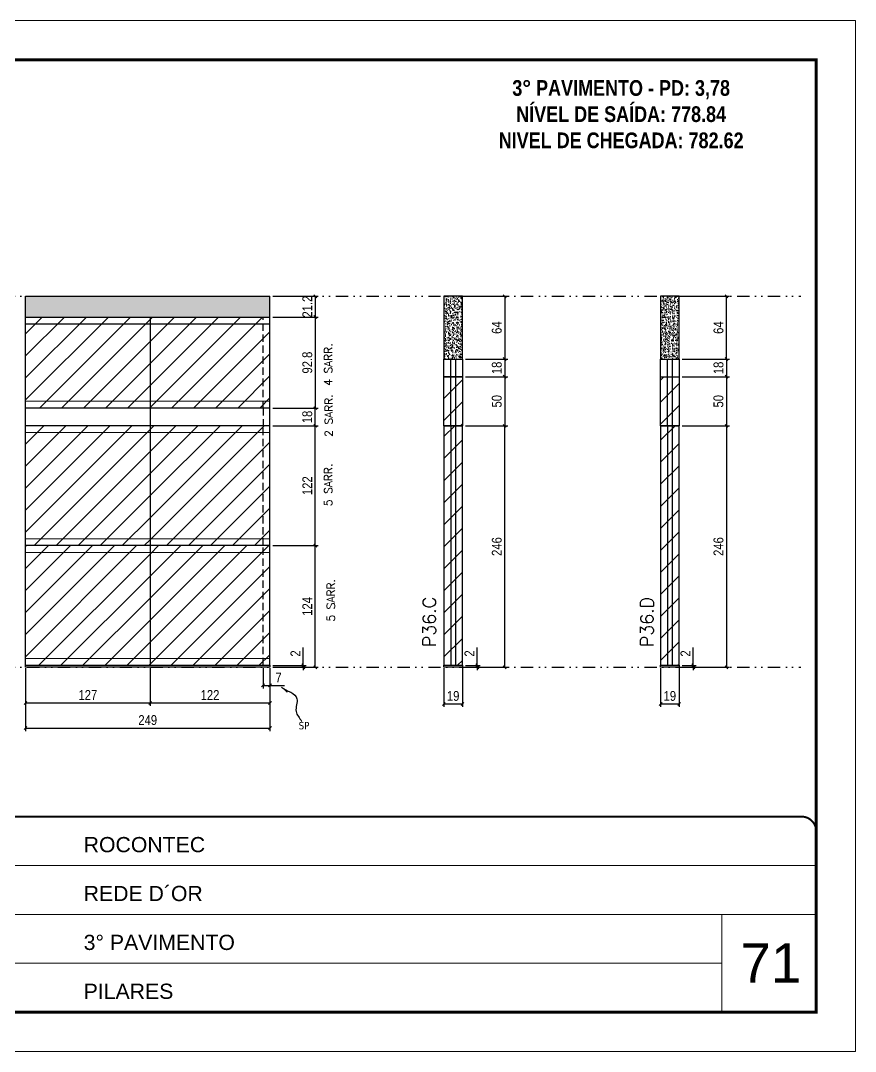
# Model space of a CAD drawing. Extents: x 2949 to 9203, y -16089 to 12527.
# Drawn here: x 6753 to 7604, y -8049 to -6999 of the extents above; entities that cross this region are included whole.
import ezdxf

# ---------------------------------------------------------------- set-up
doc = ezdxf.new("R2010")
doc.units = 0
for name, pattern in [('CONTINUO', [0]), ('DASHED', [0.75, 0.5, -0.25]), ('DIVIDE2', [0.625, 0.25, -0.125, 0, -0.125, 0, -0.125]), ('HIDDEN', [0.375, 0.25, -0.125])]:
    doc.linetypes.add(name, pattern=pattern)
for name, color, linetype, lineweight in [('CARIMBO', 255, 'Continuous', 9), ('Folhas', 255, 'Continuous', 9), ('Hachura', 251, 'Continuous', 9), ('Sarr 2.2x7', 40, 'Continuous', 9), ('SARRAFO DE PRESSAO', 251, 'DASHED', 9), ('Texto Seção', 7, 'Continuous', 15)]:
    doc.layers.add(name, color=color, linetype=linetype, lineweight=lineweight)
for name, color, linetype in [('COTA', 241, 'Continuous'), ('NOMENCLATURA', 7, 'Continuous'), ('Nível', 160, 'Continuous'), ('Painéis', 200, 'Continuous'), ('SARR_2.2x7', 40, 'Continuous'), ('Sarrafo de Pressão', 42, 'HIDDEN'), ('texto', 7, 'Continuous')]:
    doc.layers.add(name, color=color, linetype=linetype)
doc.styles.add('ARIAL', font='arial.ttf')
doc.styles.add('COTA TECNICA', font='techl___.ttf', dxfattribs={"height": 10})
doc.styles.add('COTA TECNICA-50', font='techl___.ttf', dxfattribs={"height": 10})
doc.styles.add('REGUA-120', font='ROMANS.shx', dxfattribs={"height": 15})
doc.styles.add('ROMANC', font='techb___.ttf', dxfattribs={"height": 2.5})
doc.styles.add('ROMANS', font='romans.shx')
doc.styles.get("Standard").update_dxf_attribs({"font": 'arial.ttf'})
doc.dimstyles.new('COTA PAINEL-50', dxfattribs={"dimtxt": 10, "dimasz": 3, "dimexe": 3, "dimexo": 3, "dimgap": 3, "dimtad": 1, "dimdec": 1, "dimzin": 12, "dimdsep": 46, "dimtxsty": 'COTA TECNICA-50', "dimblk1": 'OBLIQUE', "dimblk2": 'OBLIQUE', "dimsah": 1, "dimcen": 0.9, "dimclrd": 4, "dimclre": 4, "dimclrt": 240, "dimadec": 1, "dimazin": 3, "dimtfac": 1, "dimtdec": 1, "dimtmove": 0, "dimatfit": 3, "dimfxl": 1, "dimtolj": 1, "dimtzin": 12, "dimarcsym": 0})
doc.dimstyles.new('PAINEL', dxfattribs={"dimtxt": 10, "dimasz": 3, "dimexe": 3, "dimexo": 3, "dimgap": 3, "dimtad": 1, "dimdec": 1, "dimzin": 12, "dimdsep": 46, "dimtxsty": 'COTA TECNICA', "dimblk1": 'OBLIQUE', "dimblk2": 'OBLIQUE', "dimsah": 1, "dimcen": 0.9, "dimclrd": 4, "dimclre": 4, "dimclrt": 240, "dimadec": 1, "dimazin": 3, "dimtfac": 1, "dimtdec": 1, "dimtmove": 0, "dimatfit": 3, "dimfxl": 1, "dimtolj": 1, "dimtzin": 12, "dimarcsym": 0})
doc.dimstyles.get("Standard").update_dxf_attribs({"dimtxt": 0.18, "dimasz": 0.18, "dimexe": 0.18, "dimexo": 0.0625, "dimgap": 0.09, "dimtad": 0, "dimtih": 1, "dimtoh": 1, "dimdec": 4, "dimzin": 0, "dimdsep": 46, "dimtxsty": 'Standard', "dimcen": 0.09, "dimadec": 0, "dimazin": 0, "dimtfac": 1, "dimtdec": 4, "dimtofl": 0, "dimtmove": 0, "dimatfit": 3, "dimfxl": 1, "dimtolj": 1, "dimtzin": 0, "dimarcsym": 0})
pattern_1 = [(45, (-127672.678, -35347.797), (-11.2253202, 11.2253202), [])]
pattern_2 = [(45, (-13.5, 3445.725), (-11.22532, 11.22532), [])]

# ---------------------------------------------------------------- blocks, each defined once
blk = doc.blocks.new('9999999999')
at = {"color": 30, "linetype": 'CONTINUO'}
for p, q in [((98564.6, 34379.6), (99584, 34379.6)), ((98564.6, 34329.8), (99488, 34329.8)), ((99584, 34329.8), (99488, 34329.8)), ((99488, 34329.8), (99488, 34230.2)), ((98564.6, 34280), (99488, 34280))]:
    blk.add_line(p, q, dxfattribs=at)
at = {"color": 30, "linetype": 'CONTINUO', "const_width": 2}
blk.add_lwpolyline([(99584, 34230.2), (99584, 34414.4, 0.414214), (99569, 34429.4), (98229, 34429.4, 0.414214), (98214, 34414.4), (98214, 34245.2, 0.414214), (98229, 34230.2), (99584, 34230.2)], format="xyb", dxfattribs=at)
at = {"layer": 'Folhas'}
blk.add_lwpolyline([(98139, 34190.2), (99624, 34190.2), (99624, 35240.2), (98139, 35240.2)], close=True, dxfattribs=at)
at = {"layer": 'Folhas', "color": 30, "const_width": 3}
blk.add_lwpolyline([(98214, 34230.2), (99584, 34230.2), (99584, 35200.2), (98214, 35200.2)], close=True, dxfattribs=at)
at = {"color": 7, "linetype": 'Continuous', "ltscale": 5, "style": 'ARIAL'}
for s, height, p in [('ROCONTEC', 15.48, (98837.7, 34393.1)), ('REDE D´OR', 15.48, (98837.7, 34343.3)), ('3° PAVIMENTO', 15.483, (98837.7, 34293.5)), ('PILARES', 15.48, (98837.7, 34243.7))]:
    blk.add_text(s, height=height, dxfattribs=at).set_placement(p)
blk = doc.blocks.new('_Oblique')
at = {"color": 0, "linetype": 'ByBlock', "lineweight": -2}
blk.add_line((-0.5, -0.5), (0.5, 0.5), dxfattribs=at)
blk = doc.blocks.new('*D2127')
at = {"layer": 'COTA', "color": 4, "lineweight": -2, "transparency": 16777216}
for p, q in [((6758.5, -7658.8), (6758.5, -7722.7)), ((7007.5, -7658.8), (7007.5, -7722.7)), ((6758.5, -7719.7), (7007.5, -7719.7))]:
    blk.add_line(p, q, dxfattribs=at)
at = {"layer": 'Defpoints', "color": 0, "transparency": 16777216}
for p in [(6758.5, -7655.8), (7007.5, -7655.8), (7007.5, -7719.7)]:
    blk.add_point(p, dxfattribs=at)
at = {"layer": 'COTA', "color": 4, "lineweight": -2, "transparency": 16777216, "xscale": 3, "yscale": 3, "zscale": 3, "rotation": 180}
blk.add_blockref('_Oblique', (6758.5, -7719.7), dxfattribs=at)
at = {"layer": 'COTA', "color": 4, "lineweight": -2, "transparency": 16777216, "xscale": 3, "yscale": 3, "zscale": 3}
blk.add_blockref('_Oblique', (7007.5, -7719.7), dxfattribs=at)
at = {"layer": 'COTA', "color": 240, "transparency": 16777216, "insert": (6883, -7711.6), "char_height": 10, "attachment_point": 5, "style": 'COTA TECNICA'}
blk.add_mtext('\\A1;249', dxfattribs=at)
blk = doc.blocks.new('*D2128')
at = {"layer": 'COTA', "color": 4, "lineweight": -2, "transparency": 16777216}
for p, q in [((7000.5, -7658.8), (7000.5, -7679.3)), ((7007.5, -7660.8), (7007.5, -7679.3)), ((7000.5, -7676.3), (7007.5, -7676.3)), ((7007.5, -7676.3), (7022.2, -7676.3))]:
    blk.add_line(p, q, dxfattribs=at)
at = {"layer": 'Defpoints', "color": 0, "transparency": 16777216}
for p in [(7000.5, -7655.8), (7007.5, -7657.8), (7007.5, -7676.3)]:
    blk.add_point(p, dxfattribs=at)
at = {"layer": 'COTA', "color": 4, "lineweight": -2, "transparency": 16777216, "xscale": 3, "yscale": 3, "zscale": 3, "rotation": 180}
blk.add_blockref('_Oblique', (7000.5, -7676.3), dxfattribs=at)
at = {"layer": 'COTA', "color": 4, "lineweight": -2, "transparency": 16777216, "xscale": 3, "yscale": 3, "zscale": 3}
blk.add_blockref('_Oblique', (7007.5, -7676.3), dxfattribs=at)
at = {"layer": 'COTA', "color": 240, "transparency": 16777216, "insert": (7016.3, -7668.2), "char_height": 10, "attachment_point": 5, "style": 'COTA TECNICA-50'}
blk.add_mtext('\\A1;7', dxfattribs=at)
blk = doc.blocks.new('*D2129')
at = {"layer": 'COTA', "color": 4, "lineweight": -2, "transparency": 16777216}
for p, q in [((7010.5, -7533.8), (7056.7, -7533.8)), ((7053.7, -7657.8), (7053.7, -7533.8)), ((7010.5, -7657.8), (7056.7, -7657.8))]:
    blk.add_line(p, q, dxfattribs=at)
at = {"layer": 'Defpoints', "color": 0, "transparency": 16777216}
for p in [(7007.5, -7533.8), (7053.7, -7533.8), (7007.5, -7657.8)]:
    blk.add_point(p, dxfattribs=at)
at = {"layer": 'COTA', "color": 4, "lineweight": -2, "transparency": 16777216, "xscale": 3, "yscale": 3, "zscale": 3}
for p, rotation in [((7053.7, -7533.8), 90), ((7053.7, -7657.8), 270)]:
    blk.add_blockref('_Oblique', p, dxfattribs=dict(at, rotation=rotation))
at = {"layer": 'COTA', "color": 240, "transparency": 16777216, "insert": (7045.6, -7595.8), "char_height": 10, "attachment_point": 5, "rotation": 90, "style": 'COTA TECNICA-50'}
blk.add_mtext('\\A1;124', dxfattribs=at)
blk = doc.blocks.new('*D2130')
at = {"layer": 'COTA', "color": 4, "lineweight": -2, "transparency": 16777216}
for p, q in [((7041.5, -7655.8), (7041.5, -7637.6)), ((7010.5, -7655.8), (7044.5, -7655.8)), ((7010.5, -7657.8), (7044.5, -7657.8)), ((7041.5, -7657.8), (7041.5, -7655.8)), ((7041.5, -7657.8), (7041.5, -7660.8))]:
    blk.add_line(p, q, dxfattribs=at)
at = {"layer": 'Defpoints', "color": 0, "transparency": 16777216}
for p in [(7007.5, -7655.8), (7007.5, -7657.8), (7041.5, -7657.8)]:
    blk.add_point(p, dxfattribs=at)
at = {"layer": 'COTA', "color": 4, "lineweight": -2, "transparency": 16777216, "xscale": 3, "yscale": 3, "zscale": 3}
for p, rotation in [((7041.5, -7655.8), 270), ((7041.5, -7657.8), 90)]:
    blk.add_blockref('_Oblique', p, dxfattribs=dict(at, rotation=rotation))
at = {"layer": 'COTA', "color": 240, "transparency": 16777216, "insert": (7033.5, -7643.7), "char_height": 10, "attachment_point": 5, "rotation": 90, "style": 'COTA TECNICA-50'}
blk.add_mtext('\\A1;2', dxfattribs=at)
blk = doc.blocks.new('*D2131')
at = {"layer": 'COTA', "color": 4, "linetype": 'ByBlock', "lineweight": -2, "transparency": 16777216}
for p, q in [((7010.5, -7301), (7056.7, -7301)), ((7053.7, -7301), (7053.7, -7393.8)), ((7010.5, -7393.8), (7056.7, -7393.8))]:
    blk.add_line(p, q, dxfattribs=at)
at = {"layer": 'Defpoints', "color": 0, "linetype": 'ByBlock', "transparency": 16777216}
for p in [(7007.5, -7301), (7007.5, -7393.8), (7053.7, -7393.8)]:
    blk.add_point(p, dxfattribs=at)
at = {"layer": 'COTA', "color": 4, "linetype": 'ByBlock', "lineweight": -2, "transparency": 16777216, "xscale": 3, "yscale": 3, "zscale": 3}
for p, rotation in [((7053.7, -7301), 90), ((7053.7, -7393.8), 270)]:
    blk.add_blockref('_Oblique', p, dxfattribs=dict(at, rotation=rotation))
at = {"layer": 'COTA', "color": 240, "linetype": 'ByBlock', "transparency": 16777216, "insert": (7045.6, -7347.4), "char_height": 10, "attachment_point": 5, "rotation": 90, "style": 'COTA TECNICA'}
blk.add_mtext('\\A1;92.8', dxfattribs=at)
blk = doc.blocks.new('*D2132')
at = {"layer": 'COTA', "color": 4, "linetype": 'ByBlock', "lineweight": -2, "transparency": 16777216}
for p, q in [((7010.5, -7411.8), (7056.7, -7411.8)), ((7053.7, -7533.8), (7053.7, -7411.8)), ((7010.5, -7533.8), (7056.7, -7533.8))]:
    blk.add_line(p, q, dxfattribs=at)
at = {"layer": 'Defpoints', "color": 0, "linetype": 'ByBlock', "transparency": 16777216}
for p in [(7007.5, -7411.8), (7053.7, -7411.8), (7007.5, -7533.8)]:
    blk.add_point(p, dxfattribs=at)
at = {"layer": 'COTA', "color": 4, "linetype": 'ByBlock', "lineweight": -2, "transparency": 16777216, "xscale": 3, "yscale": 3, "zscale": 3}
for p, rotation in [((7053.7, -7411.8), 90), ((7053.7, -7533.8), 270)]:
    blk.add_blockref('_Oblique', p, dxfattribs=dict(at, rotation=rotation))
at = {"layer": 'COTA', "color": 240, "linetype": 'ByBlock', "transparency": 16777216, "insert": (7045.6, -7472.8), "char_height": 10, "attachment_point": 5, "rotation": 90, "style": 'COTA TECNICA'}
blk.add_mtext('\\A1;122', dxfattribs=at)
blk = doc.blocks.new('*D2181')
at = {"layer": 'COTA', "color": 4, "linetype": 'ByBlock', "lineweight": -2, "transparency": 16777216}
for p, q in [((6758.5, -7658.8), (6758.5, -7697.1)), ((6885.5, -7658.8), (6885.5, -7697.1)), ((6758.5, -7694.1), (6885.5, -7694.1))]:
    blk.add_line(p, q, dxfattribs=at)
at = {"layer": 'Defpoints', "color": 0, "linetype": 'ByBlock', "transparency": 16777216}
for p in [(6758.5, -7655.8), (6885.5, -7655.8), (6885.5, -7694.1)]:
    blk.add_point(p, dxfattribs=at)
at = {"layer": 'COTA', "color": 4, "linetype": 'ByBlock', "lineweight": -2, "transparency": 16777216, "xscale": 3, "yscale": 3, "zscale": 3, "rotation": 180}
blk.add_blockref('_Oblique', (6758.5, -7694.1), dxfattribs=at)
at = {"layer": 'COTA', "color": 4, "linetype": 'ByBlock', "lineweight": -2, "transparency": 16777216, "xscale": 3, "yscale": 3, "zscale": 3}
blk.add_blockref('_Oblique', (6885.5, -7694.1), dxfattribs=at)
at = {"layer": 'COTA', "color": 240, "linetype": 'ByBlock', "transparency": 16777216, "insert": (6822, -7686), "char_height": 10, "attachment_point": 5, "style": 'COTA TECNICA'}
blk.add_mtext('\\A1;127', dxfattribs=at)
blk = doc.blocks.new('*D2182')
at = {"layer": 'COTA', "color": 4, "linetype": 'ByBlock', "lineweight": -2, "transparency": 16777216}
for p, q in [((6885.5, -7658.8), (6885.5, -7697.1)), ((7007.5, -7660.8), (7007.5, -7697.1)), ((6885.5, -7694.1), (7007.5, -7694.1))]:
    blk.add_line(p, q, dxfattribs=at)
at = {"layer": 'Defpoints', "color": 0, "linetype": 'ByBlock', "transparency": 16777216}
for p in [(6885.5, -7655.8), (7007.5, -7657.8), (7007.5, -7694.1)]:
    blk.add_point(p, dxfattribs=at)
at = {"layer": 'COTA', "color": 4, "linetype": 'ByBlock', "lineweight": -2, "transparency": 16777216, "xscale": 3, "yscale": 3, "zscale": 3, "rotation": 180}
blk.add_blockref('_Oblique', (6885.5, -7694.1), dxfattribs=at)
at = {"layer": 'COTA', "color": 4, "linetype": 'ByBlock', "lineweight": -2, "transparency": 16777216, "xscale": 3, "yscale": 3, "zscale": 3}
blk.add_blockref('_Oblique', (7007.5, -7694.1), dxfattribs=at)
at = {"layer": 'COTA', "color": 240, "linetype": 'ByBlock', "transparency": 16777216, "insert": (6946.5, -7686), "char_height": 10, "attachment_point": 5, "style": 'COTA TECNICA'}
blk.add_mtext('\\A1;122', dxfattribs=at)
blk = doc.blocks.new('*D2133')
at = {"layer": 'COTA', "color": 4, "lineweight": -2, "transparency": 16777216}
for p, q in [((7184.7, -7658.8), (7184.7, -7698.1)), ((7203.7, -7658.8), (7203.7, -7698.1)), ((7184.7, -7695.1), (7203.7, -7695.1))]:
    blk.add_line(p, q, dxfattribs=at)
at = {"layer": 'Defpoints', "color": 0, "transparency": 16777216}
for p in [(7184.7, -7655.8), (7203.7, -7655.8), (7203.7, -7695.1)]:
    blk.add_point(p, dxfattribs=at)
at = {"layer": 'COTA', "color": 4, "lineweight": -2, "transparency": 16777216, "xscale": 3, "yscale": 3, "zscale": 3, "rotation": 180}
blk.add_blockref('_Oblique', (7184.7, -7695.1), dxfattribs=at)
at = {"layer": 'COTA', "color": 4, "lineweight": -2, "transparency": 16777216, "xscale": 3, "yscale": 3, "zscale": 3}
blk.add_blockref('_Oblique', (7203.7, -7695.1), dxfattribs=at)
at = {"layer": 'COTA', "color": 240, "transparency": 16777216, "insert": (7194.2, -7687), "char_height": 10, "attachment_point": 5, "style": 'COTA TECNICA'}
blk.add_mtext('\\A1;19', dxfattribs=at)
blk = doc.blocks.new('*D2134')
at = {"layer": 'COTA', "color": 4, "lineweight": -2, "transparency": 16777216}
for p, q in [((7405.5, -7658.8), (7405.5, -7698.1)), ((7424.5, -7658.8), (7424.5, -7698.1)), ((7405.5, -7695.1), (7424.5, -7695.1))]:
    blk.add_line(p, q, dxfattribs=at)
at = {"layer": 'Defpoints', "color": 0, "transparency": 16777216}
for p in [(7405.5, -7655.8), (7424.5, -7655.8), (7424.5, -7695.1)]:
    blk.add_point(p, dxfattribs=at)
at = {"layer": 'COTA', "color": 4, "lineweight": -2, "transparency": 16777216, "xscale": 3, "yscale": 3, "zscale": 3, "rotation": 180}
blk.add_blockref('_Oblique', (7405.5, -7695.1), dxfattribs=at)
at = {"layer": 'COTA', "color": 4, "lineweight": -2, "transparency": 16777216, "xscale": 3, "yscale": 3, "zscale": 3}
blk.add_blockref('_Oblique', (7424.5, -7695.1), dxfattribs=at)
at = {"layer": 'COTA', "color": 240, "transparency": 16777216, "insert": (7415, -7687), "char_height": 10, "attachment_point": 5, "style": 'COTA TECNICA'}
blk.add_mtext('\\A1;19', dxfattribs=at)
blk = doc.blocks.new('*D2135')
at = {"layer": 'COTA', "color": 4, "lineweight": -2, "transparency": 16777216}
for p, q in [((7427.5, -7411.8), (7475.7, -7411.8)), ((7472.7, -7411.8), (7472.7, -7657.8)), ((7427.5, -7657.8), (7475.7, -7657.8))]:
    blk.add_line(p, q, dxfattribs=at)
at = {"layer": 'Defpoints', "color": 0, "transparency": 16777216}
for p in [(7424.5, -7411.8), (7424.5, -7657.8), (7472.7, -7657.8)]:
    blk.add_point(p, dxfattribs=at)
at = {"layer": 'COTA', "color": 4, "lineweight": -2, "transparency": 16777216, "xscale": 3, "yscale": 3, "zscale": 3}
for p, rotation in [((7472.7, -7411.8), 90), ((7472.7, -7657.8), 270)]:
    blk.add_blockref('_Oblique', p, dxfattribs=dict(at, rotation=rotation))
at = {"layer": 'COTA', "color": 240, "transparency": 16777216, "insert": (7464.6, -7534.8), "char_height": 10, "attachment_point": 5, "rotation": 90, "style": 'COTA TECNICA'}
blk.add_mtext('\\A1;246', dxfattribs=at)
blk = doc.blocks.new('*D2136')
at = {"layer": 'COTA', "color": 4, "lineweight": -2, "transparency": 16777216}
for p, q in [((7427.5, -7279.8), (7475.7, -7279.8)), ((7472.7, -7343.8), (7472.7, -7279.8)), ((7427.5, -7343.8), (7475.7, -7343.8))]:
    blk.add_line(p, q, dxfattribs=at)
at = {"layer": 'Defpoints', "color": 0, "transparency": 16777216}
for p in [(7424.5, -7279.8), (7472.7, -7279.8), (7424.5, -7343.8)]:
    blk.add_point(p, dxfattribs=at)
at = {"layer": 'COTA', "color": 4, "lineweight": -2, "transparency": 16777216, "xscale": 3, "yscale": 3, "zscale": 3}
for p, rotation in [((7472.7, -7279.8), 90), ((7472.7, -7343.8), 270)]:
    blk.add_blockref('_Oblique', p, dxfattribs=dict(at, rotation=rotation))
at = {"layer": 'COTA', "color": 240, "transparency": 16777216, "insert": (7464.6, -7311.8), "char_height": 10, "attachment_point": 5, "rotation": 90, "style": 'COTA TECNICA'}
blk.add_mtext('\\A1;64', dxfattribs=at)
blk = doc.blocks.new('*D2137')
at = {"layer": 'COTA', "color": 4, "lineweight": -2, "transparency": 16777216}
for p, q in [((7206.7, -7411.8), (7249.8, -7411.8)), ((7246.8, -7657.8), (7246.8, -7411.8)), ((7206.7, -7657.8), (7249.8, -7657.8))]:
    blk.add_line(p, q, dxfattribs=at)
at = {"layer": 'Defpoints', "color": 0, "transparency": 16777216}
for p in [(7203.7, -7411.8), (7246.8, -7411.8), (7203.7, -7657.8)]:
    blk.add_point(p, dxfattribs=at)
at = {"layer": 'COTA', "color": 4, "lineweight": -2, "transparency": 16777216, "xscale": 3, "yscale": 3, "zscale": 3}
for p, rotation in [((7246.8, -7411.8), 90), ((7246.8, -7657.8), 270)]:
    blk.add_blockref('_Oblique', p, dxfattribs=dict(at, rotation=rotation))
at = {"layer": 'COTA', "color": 240, "transparency": 16777216, "insert": (7238.7, -7534.8), "char_height": 10, "attachment_point": 5, "rotation": 90, "style": 'COTA TECNICA'}
blk.add_mtext('\\A1;246', dxfattribs=at)
blk = doc.blocks.new('*D2138')
at = {"layer": 'COTA', "color": 4, "lineweight": -2, "transparency": 16777216}
for p, q in [((7218.8, -7655.8), (7218.8, -7637.6)), ((7206.7, -7655.8), (7221.8, -7655.8)), ((7206.7, -7657.8), (7221.8, -7657.8)), ((7218.8, -7657.8), (7218.8, -7655.8)), ((7218.8, -7657.8), (7218.8, -7660.8))]:
    blk.add_line(p, q, dxfattribs=at)
at = {"layer": 'Defpoints', "color": 0, "transparency": 16777216}
for p in [(7203.7, -7655.8), (7203.7, -7657.8), (7218.8, -7655.8)]:
    blk.add_point(p, dxfattribs=at)
at = {"layer": 'COTA', "color": 4, "lineweight": -2, "transparency": 16777216, "xscale": 3, "yscale": 3, "zscale": 3}
for p, rotation in [((7218.8, -7655.8), 270), ((7218.8, -7657.8), 90)]:
    blk.add_blockref('_Oblique', p, dxfattribs=dict(at, rotation=rotation))
at = {"layer": 'COTA', "color": 240, "transparency": 16777216, "insert": (7210.8, -7643.7), "char_height": 10, "attachment_point": 5, "rotation": 90, "style": 'COTA TECNICA-50'}
blk.add_mtext('\\A1;2', dxfattribs=at)
blk = doc.blocks.new('*D2183')
at = {"layer": 'COTA', "color": 4, "linetype": 'ByBlock', "lineweight": -2, "transparency": 16777216}
for p, q in [((7206.7, -7279.8), (7249.8, -7279.8)), ((7246.8, -7279.8), (7246.8, -7343.8)), ((7206.7, -7343.8), (7249.8, -7343.8))]:
    blk.add_line(p, q, dxfattribs=at)
at = {"layer": 'Defpoints', "color": 0, "linetype": 'ByBlock', "transparency": 16777216}
for p in [(7203.7, -7279.8), (7203.7, -7343.8), (7246.8, -7343.8)]:
    blk.add_point(p, dxfattribs=at)
at = {"layer": 'COTA', "color": 4, "linetype": 'ByBlock', "lineweight": -2, "transparency": 16777216, "xscale": 3, "yscale": 3, "zscale": 3}
for p, rotation in [((7246.8, -7279.8), 90), ((7246.8, -7343.8), 270)]:
    blk.add_blockref('_Oblique', p, dxfattribs=dict(at, rotation=rotation))
at = {"layer": 'COTA', "color": 240, "linetype": 'ByBlock', "transparency": 16777216, "insert": (7238.7, -7311.8), "char_height": 10, "attachment_point": 5, "rotation": 90, "style": 'COTA TECNICA'}
blk.add_mtext('\\A1;64', dxfattribs=at)
blk = doc.blocks.new('*D2184')
at = {"layer": 'COTA', "color": 4, "linetype": 'ByBlock', "lineweight": -2, "transparency": 16777216}
for p, q in [((7438.9, -7655.8), (7438.9, -7637.6)), ((7427.5, -7655.8), (7441.9, -7655.8)), ((7427.5, -7657.8), (7441.9, -7657.8)), ((7438.9, -7657.8), (7438.9, -7655.8)), ((7438.9, -7657.8), (7438.9, -7660.8))]:
    blk.add_line(p, q, dxfattribs=at)
at = {"layer": 'Defpoints', "color": 0, "linetype": 'ByBlock', "transparency": 16777216}
for p in [(7424.5, -7655.8), (7424.5, -7657.8), (7438.9, -7655.8)]:
    blk.add_point(p, dxfattribs=at)
at = {"layer": 'COTA', "color": 4, "linetype": 'ByBlock', "lineweight": -2, "transparency": 16777216, "xscale": 3, "yscale": 3, "zscale": 3}
for p, rotation in [((7438.9, -7655.8), 270), ((7438.9, -7657.8), 90)]:
    blk.add_blockref('_Oblique', p, dxfattribs=dict(at, rotation=rotation))
at = {"layer": 'COTA', "color": 240, "linetype": 'ByBlock', "transparency": 16777216, "insert": (7430.9, -7643.7), "char_height": 10, "attachment_point": 5, "rotation": 90, "style": 'COTA TECNICA'}
blk.add_mtext('\\A1;2', dxfattribs=at)
blk = doc.blocks.new('*D2224')
at = {"layer": 'COTA', "color": 4, "linetype": 'ByBlock', "lineweight": -2, "transparency": 16777216}
for p, q in [((7010.5, -7279.8), (7056.7, -7279.8)), ((7053.7, -7279.8), (7053.7, -7301)), ((7010.5, -7301), (7056.7, -7301))]:
    blk.add_line(p, q, dxfattribs=at)
at = {"layer": 'Defpoints', "color": 0, "linetype": 'ByBlock', "transparency": 16777216}
for p in [(7007.5, -7279.8), (7007.5, -7301), (7053.7, -7301)]:
    blk.add_point(p, dxfattribs=at)
at = {"layer": 'COTA', "color": 4, "linetype": 'ByBlock', "lineweight": -2, "transparency": 16777216, "xscale": 3, "yscale": 3, "zscale": 3}
for p, rotation in [((7053.7, -7279.8), 90), ((7053.7, -7301), 270)]:
    blk.add_blockref('_Oblique', p, dxfattribs=dict(at, rotation=rotation))
at = {"layer": 'COTA', "color": 240, "linetype": 'ByBlock', "transparency": 16777216, "insert": (7045.6, -7290.4), "char_height": 10, "attachment_point": 5, "rotation": 90, "style": 'COTA TECNICA'}
blk.add_mtext('\\A1;21.2', dxfattribs=at)
blk = doc.blocks.new('*D2179')
at = {"layer": 'COTA', "color": 4, "lineweight": -2, "transparency": 16777216}
for p, q in [((7206.7, -7361.8), (7249.8, -7361.8)), ((7246.8, -7361.8), (7246.8, -7411.8)), ((7206.7, -7411.8), (7249.8, -7411.8))]:
    blk.add_line(p, q, dxfattribs=at)
at = {"layer": 'Defpoints', "color": 0, "transparency": 16777216}
for p in [(7203.7, -7361.8), (7203.7, -7411.8), (7246.8, -7411.8)]:
    blk.add_point(p, dxfattribs=at)
at = {"layer": 'COTA', "color": 4, "lineweight": -2, "transparency": 16777216, "xscale": 3, "yscale": 3, "zscale": 3}
for p, rotation in [((7246.8, -7361.8), 90), ((7246.8, -7411.8), 270)]:
    blk.add_blockref('_Oblique', p, dxfattribs=dict(at, rotation=rotation))
at = {"layer": 'COTA', "color": 240, "transparency": 16777216, "insert": (7238.7, -7386.8), "char_height": 10, "attachment_point": 5, "rotation": 90, "style": 'COTA TECNICA'}
blk.add_mtext('\\A1;50', dxfattribs=at)
blk = doc.blocks.new('*D2229')
at = {"layer": 'COTA', "color": 4, "lineweight": -2, "transparency": 16777216}
for p, q in [((7427.5, -7361.8), (7475.7, -7361.8)), ((7472.7, -7361.8), (7472.7, -7411.8)), ((7427.5, -7411.8), (7475.7, -7411.8))]:
    blk.add_line(p, q, dxfattribs=at)
at = {"layer": 'Defpoints', "color": 0, "transparency": 16777216}
for p in [(7424.5, -7361.8), (7424.5, -7411.8), (7472.7, -7411.8)]:
    blk.add_point(p, dxfattribs=at)
at = {"layer": 'COTA', "color": 4, "lineweight": -2, "transparency": 16777216, "xscale": 3, "yscale": 3, "zscale": 3}
for p, rotation in [((7472.7, -7361.8), 90), ((7472.7, -7411.8), 270)]:
    blk.add_blockref('_Oblique', p, dxfattribs=dict(at, rotation=rotation))
at = {"layer": 'COTA', "color": 240, "transparency": 16777216, "insert": (7464.5, -7386.8), "char_height": 10, "attachment_point": 5, "rotation": 90, "style": 'COTA TECNICA'}
blk.add_mtext('\\A1;50', dxfattribs=at)
blk = doc.blocks.new('*D2873')
at = {"layer": 'COTA', "color": 4, "lineweight": -2, "transparency": 16777216}
for p, q in [((7010.5, -7393.8), (7056.7, -7393.8)), ((7053.7, -7411.8), (7053.7, -7393.8)), ((7010.5, -7411.8), (7056.7, -7411.8))]:
    blk.add_line(p, q, dxfattribs=at)
at = {"layer": 'Defpoints', "color": 0, "transparency": 16777216}
for p in [(7007.5, -7393.8), (7053.7, -7393.8), (7007.5, -7411.8)]:
    blk.add_point(p, dxfattribs=at)
at = {"layer": 'COTA', "color": 4, "lineweight": -2, "transparency": 16777216, "xscale": 3, "yscale": 3, "zscale": 3}
for p, rotation in [((7053.7, -7393.8), 90), ((7053.7, -7411.8), 270)]:
    blk.add_blockref('_Oblique', p, dxfattribs=dict(at, rotation=rotation))
at = {"layer": 'COTA', "color": 240, "transparency": 16777216, "insert": (7045.6, -7402.8), "char_height": 10, "attachment_point": 5, "rotation": 90, "style": 'COTA TECNICA-50'}
blk.add_mtext('\\A1;18', dxfattribs=at)
blk = doc.blocks.new('*D2874')
at = {"layer": 'COTA', "color": 4, "lineweight": -2, "transparency": 16777216}
for p, q in [((7206.7, -7343.8), (7249.8, -7343.8)), ((7246.8, -7343.8), (7246.8, -7361.8)), ((7206.7, -7361.8), (7249.8, -7361.8))]:
    blk.add_line(p, q, dxfattribs=at)
at = {"layer": 'Defpoints', "color": 0, "transparency": 16777216}
for p in [(7203.7, -7343.8), (7203.7, -7361.8), (7246.8, -7361.8)]:
    blk.add_point(p, dxfattribs=at)
at = {"layer": 'COTA', "color": 4, "lineweight": -2, "transparency": 16777216, "xscale": 3, "yscale": 3, "zscale": 3}
for p, rotation in [((7246.8, -7343.8), 90), ((7246.8, -7361.8), 270)]:
    blk.add_blockref('_Oblique', p, dxfattribs=dict(at, rotation=rotation))
at = {"layer": 'COTA', "color": 240, "transparency": 16777216, "insert": (7238.7, -7352.8), "char_height": 10, "attachment_point": 5, "rotation": 90, "style": 'COTA TECNICA-50'}
blk.add_mtext('\\A1;18', dxfattribs=at)
blk = doc.blocks.new('*D2875')
at = {"layer": 'COTA', "color": 4, "lineweight": -2, "transparency": 16777216}
for p, q in [((7427.5, -7343.8), (7475.7, -7343.8)), ((7472.7, -7343.8), (7472.7, -7361.8)), ((7427.5, -7361.8), (7475.7, -7361.8))]:
    blk.add_line(p, q, dxfattribs=at)
at = {"layer": 'Defpoints', "color": 0, "transparency": 16777216}
for p in [(7424.5, -7343.8), (7424.5, -7361.8), (7472.7, -7361.8)]:
    blk.add_point(p, dxfattribs=at)
at = {"layer": 'COTA', "color": 4, "lineweight": -2, "transparency": 16777216, "xscale": 3, "yscale": 3, "zscale": 3}
for p, rotation in [((7472.7, -7343.8), 90), ((7472.7, -7361.8), 270)]:
    blk.add_blockref('_Oblique', p, dxfattribs=dict(at, rotation=rotation))
at = {"layer": 'COTA', "color": 240, "transparency": 16777216, "insert": (7464.6, -7352.8), "char_height": 10, "attachment_point": 5, "rotation": 90, "style": 'COTA TECNICA-50'}
blk.add_mtext('\\A1;18', dxfattribs=at)

msp = doc.modelspace()

# ---------------------------------------------------------------- hatches: boundary and pattern name
at = {"layer": 'COTA', "linetype": 'ByBlock'}
h = msp.add_hatch(dxfattribs=at)
h.set_pattern_fill('AR-CONC', color=256, scale=0.03)
h.set_pattern_definition([(50, (-13.5, 3463.7253), (5.46554, -0.4781726), [0.5715, -6.2865]), (355, (-13.5, 3463.7253), (-1.0573026, 5.7317054), [0.4572, -5.0292175]), (100.451445, (-13.0445, 3463.6855), (4.4082374, 5.2535326), [0.4857003, -5.3427073]), (46.1842, (-13.5, 3465.249), (8.1323712, -1.26127), [0.85725, -9.42975]), (96.63556, (-12.822, 3465.144), (7.122124, 7.4227837), [0.7285507, -8.014068]), (351.18415, (-13.5, 3465.249), (7.122124, 7.422784), [0.685799, -7.543792]), (21, (-12.738, 3464.8683), (4.5484317, -3.067956), [0.5715, -6.2865]), (326, (-12.738, 3464.8683), (1.8540609, 5.525639), [0.4572, -5.0292]), (71.451445, (-12.359, 3464.6127), (6.4024926, 2.457683), [0.4857003, -5.3426981]), (37.5, (-13.5, 3463.7253), (0.0926581, 2.53665117), [0, -4.96824, 0, -5.1054, 0, -5.04825]), (7.5, (-13.5, 3463.7253), (2.0045899, 3.00541724), [0, -2.91084, 0, -4.85394, 0, -1.92405]), (327.5, (-15.1993, 3463.7253), (4.06771786, -0.17186232), [0, -1.905, 0, -5.9436, 0, -7.8867]), (317.5, (-15.9613, 3463.7253), (4.4438754, 0.7627947), [0, -2.4765, 0, -3.94716, 0, -5.6007])])
h.paths.add_polyline_path([(6758.47, -7279.76), (6758.47, -7300.96), (7007.47, -7300.96), (7007.47, -7279.76)])
h = msp.add_hatch(dxfattribs=at)
h.set_pattern_fill('AR-CONC', color=256, scale=0.03)
h.set_pattern_definition([(50, (-124546.3665, -35345.7967), (5.46554007, -0.47817257), [0.5715, -6.2865]), (355, (-124546.3665, -35345.7967), (-1.05730264, 5.73170536), [0.4572, -5.02921753]), (100.4514447, (-124545.911, -35345.8366), (4.40823741, 5.25353256), [0.48570026, -5.34270734]), (46.1842, (-124546.3665, -35344.273), (8.13237123, -1.26126984), [0.85725, -9.42975]), (96.6355576, (-124545.689, -35344.378), (7.122124, 7.42278374), [0.7285507, -8.01406824]), (351.184151, (-124546.3665, -35344.273), (7.122124, 7.42278374), [0.685799, -7.54379196]), (21, (-124545.6045, -35344.6537), (4.54843174, -3.06795595), [0.5715, -6.2865]), (326, (-124545.6045, -35344.6537), (1.85406085, 5.52563898), [0.4572, -5.0292]), (71.451445, (-124545.2255, -35344.9094), (6.40249258, 2.45768307), [0.48570026, -5.34269813]), (37.5, (-124546.3665, -35345.7967), (0.092658098, 2.536651166), [0, -4.96824, 0, -5.1054, 0, -5.04825]), (7.5, (-124546.3665, -35345.7967), (2.004589875, 3.005417245), [0, -2.91084, 0, -4.85394, 0, -1.92405]), (327.5, (-124548.0658, -35345.7967), (4.067717855, -0.17186232), [0, -1.905, 0, -5.9436, 0, -7.8867]), (317.5, (-124548.8278, -35345.7967), (4.44387544, 0.76279473), [0, -2.4765, 0, -3.94716, 0, -5.6007])])
h.paths.add_polyline_path([(7184.74, -7343.76), (7203.74, -7343.76), (7203.74, -7279.76), (7184.74, -7279.76)])
h = msp.add_hatch(dxfattribs=at)
h.set_pattern_fill('AR-CONC', color=256, scale=0.03)
h.set_pattern_definition([(50, (-124508.7517, -35346.7967), (5.46554007, -0.47817257), [0.5715, -6.2865]), (355, (-124508.7517, -35346.7967), (-1.05730264, 5.73170536), [0.4572, -5.02921753]), (100.4514447, (-124508.296, -35346.8366), (4.40823741, 5.25353256), [0.48570026, -5.34270734]), (46.1842, (-124508.752, -35345.273), (8.13237123, -1.26126984), [0.85725, -9.42975]), (96.6355576, (-124508.074, -35345.378), (7.122124, 7.42278374), [0.7285507, -8.01406824]), (351.184151, (-124508.752, -35345.273), (7.122124, 7.42278374), [0.685799, -7.54379196]), (21, (-124507.9897, -35345.6537), (4.54843174, -3.06795595), [0.5715, -6.2865]), (326, (-124507.9897, -35345.6537), (1.85406085, 5.52563898), [0.4572, -5.0292]), (71.451445, (-124507.6107, -35345.9094), (6.40249258, 2.45768307), [0.48570026, -5.34269813]), (37.5, (-124508.7517, -35346.7967), (0.092658098, 2.536651166), [0, -4.96824, 0, -5.1054, 0, -5.04825]), (7.5, (-124508.7517, -35346.7967), (2.004589875, 3.005417245), [0, -2.91084, 0, -4.85394, 0, -1.92405]), (327.5, (-124510.451, -35346.7967), (4.067717855, -0.17186232), [0, -1.905, 0, -5.9436, 0, -7.8867]), (317.5, (-124511.213, -35346.7967), (4.44387544, 0.76279473), [0, -2.4765, 0, -3.94716, 0, -5.6007])])
h.paths.add_polyline_path([(7405.52, -7343.76), (7424.52, -7343.76), (7424.52, -7279.76), (7405.52, -7279.76)])
at = {"layer": 'Hachura', "linetype": 'ByBlock'}
h = msp.add_hatch(dxfattribs=at)
h.set_pattern_fill('ANSI31', color=256, scale=5)
h.paths.add_polyline_path([(6885.47, -7300.96), (6758.47, -7300.96), (6758.47, -7393.76), (6885.47, -7393.76)])
h = msp.add_hatch(dxfattribs=at)
h.set_pattern_fill('ANSI31', color=256, scale=5)
h.paths.add_polyline_path([(7007.47, -7300.96), (6885.47, -7300.96), (6885.47, -7393.76), (7007.47, -7393.76)])
h = msp.add_hatch(dxfattribs=at)
h.set_pattern_fill('ANSI31', color=256, scale=5)
h.set_pattern_definition(pattern_2)
h.paths.add_polyline_path([(7184.74, -7411.76), (7203.74, -7411.76), (7203.74, -7361.76), (7184.74, -7361.76)])
h = msp.add_hatch(dxfattribs=at)
h.set_pattern_fill('ANSI31', color=256, scale=5)
h.set_pattern_definition(pattern_2)
h.paths.add_polyline_path([(7405.52, -7411.76), (7424.52, -7411.76), (7424.52, -7361.76), (7405.52, -7361.76)])
h = msp.add_hatch(dxfattribs=at)
h.set_pattern_fill('ANSI31', color=256, scale=5)
h.paths.add_polyline_path([(6885.47, -7411.76), (6758.47, -7411.76), (6758.47, -7533.76), (6885.47, -7533.76)])
h = msp.add_hatch(dxfattribs=at)
h.set_pattern_fill('ANSI31', color=256, scale=5)
h.paths.add_polyline_path([(7007.47, -7411.76), (6885.47, -7411.76), (6885.47, -7533.76), (7007.47, -7533.76)])
h = msp.add_hatch(dxfattribs=at)
h.set_pattern_fill('ANSI31', color=256, scale=5)
h.set_pattern_definition(pattern_1)
h.paths.add_polyline_path([(7203.74, -7411.76), (7184.74, -7411.76), (7184.74, -7655.76), (7203.74, -7655.76)])
h = msp.add_hatch(dxfattribs=at)
h.set_pattern_fill('ANSI31', color=256, scale=5)
h.set_pattern_definition(pattern_1)
h.paths.add_polyline_path([(7424.52, -7411.76), (7405.52, -7411.76), (7405.52, -7655.76), (7424.52, -7655.76)])
h = msp.add_hatch(dxfattribs=at)
h.set_pattern_fill('ANSI31', color=256, scale=5)
h.set_pattern_definition(pattern_1)
h.paths.add_polyline_path([(6885.47, -7533.76), (6758.47, -7533.76), (6758.47, -7655.76), (6885.47, -7655.76)])
h = msp.add_hatch(dxfattribs=at)
h.set_pattern_fill('ANSI31', color=256, scale=5)
h.set_pattern_definition(pattern_1)
h.paths.add_polyline_path([(6885.47, -7533.76), (6885.47, -7655.76), (7007.47, -7655.76), (7007.47, -7533.76)])

# ---------------------------------------------------------------- linework, layer by layer
at = {"layer": 'COTA', "linetype": 'ByBlock'}
for p, q in [((6758.47, -7279.76), (7007.47, -7279.76)), ((6758.47, -7300.96), (6758.47, -7279.76)), ((7007.47, -7300.96), (7007.47, -7279.76))]:
    msp.add_line(p, q, dxfattribs=at)
for points in [[(7184.74, -7343.76), (7203.74, -7343.76), (7203.74, -7279.76), (7184.74, -7279.76)], [(7405.52, -7343.76), (7424.52, -7343.76), (7424.52, -7279.76), (7405.52, -7279.76)]]:
    msp.add_lwpolyline(points, close=True, dxfattribs=at)
at = {"layer": 'Nível', "color": 4, "linetype": 'DIVIDE2', "ltscale": 50}
for p, q in [((6194.03, -7279.76), (7548.32, -7279.76)), ((6194.03, -7657.76), (7548.32, -7657.76))]:
    msp.add_line(p, q, dxfattribs=at)
at = {"layer": 'Painéis'}
for p, q in [((6758.47, -7300.96), (7007.47, -7300.96)), ((6758.47, -7655.76), (6758.47, -7300.96)), ((6885.47, -7300.96), (6885.47, -7655.76)), ((7007.47, -7655.76), (7007.47, -7300.96)), ((7184.74, -7343.76), (7203.74, -7343.76)), ((7184.74, -7361.76), (7184.74, -7343.76)), ((7203.74, -7343.76), (7203.74, -7361.76)), ((7405.52, -7343.76), (7424.52, -7343.76)), ((7405.52, -7361.76), (7405.52, -7343.76)), ((7424.52, -7343.76), (7424.52, -7361.76)), ((7007.47, -7357.76), (7007.47, -7357.76)), ((6758.47, -7363.76), (6758.47, -7363.76)), ((7184.74, -7361.76), (7203.74, -7361.76)), ((7184.74, -7411.76), (7184.74, -7361.76)), ((7203.74, -7361.76), (7184.74, -7361.76)), ((7203.74, -7361.76), (7203.74, -7411.76)), ((7405.52, -7361.76), (7424.52, -7361.76)), ((7405.52, -7411.76), (7405.52, -7361.76)), ((7424.52, -7361.76), (7424.52, -7411.76)), ((7007.47, -7393.76), (6758.47, -7393.76)), ((7007.47, -7411.76), (6758.47, -7411.76)), ((7203.74, -7411.76), (7184.74, -7411.76)), ((7424.52, -7411.76), (7405.52, -7411.76)), ((7405.52, -7411.76), (7405.52, -7655.76)), ((7405.52, -7411.76), (7424.52, -7411.76)), ((7424.52, -7411.76), (7405.52, -7411.76)), ((7424.52, -7655.76), (7424.52, -7411.76)), ((7007.47, -7533.76), (6758.47, -7533.76)), ((6758.47, -7655.76), (7007.47, -7655.76)), ((7405.52, -7655.76), (7424.52, -7655.76)), ((7405.52, -7655.76), (7424.52, -7655.76)), ((7405.52, -7657.76), (7405.52, -7655.76)), ((7424.52, -7657.76), (7405.52, -7657.76)), ((7424.52, -7655.76), (7424.52, -7657.76))]:
    msp.add_line(p, q, dxfattribs=at)
for points in [[(7184.74, -7655.76), (7203.74, -7655.76), (7203.74, -7411.76), (7184.74, -7411.76)], [(7184.74, -7411.76), (7203.74, -7411.76), (7203.74, -7411.76), (7184.74, -7411.76)], [(6758.47, -7655.76), (7007.47, -7655.76), (7007.47, -7657.76), (6758.47, -7657.76)], [(7184.74, -7655.76), (7203.74, -7655.76), (7203.74, -7657.76), (7184.74, -7657.76)]]:
    msp.add_lwpolyline(points, close=True, dxfattribs=at)
at = {"layer": 'Sarr 2.2x7'}
for p, q in [((7007.47, -7386.76), (6758.47, -7386.76)), ((7007.47, -7418.76), (6758.47, -7418.76)), ((7007.47, -7526.76), (6758.47, -7526.76)), ((7007.47, -7540.76), (6758.47, -7540.76)), ((7007.47, -7648.76), (6758.47, -7648.76)), ((7007.47, -7655.76), (6758.47, -7655.76))]:
    msp.add_line(p, q, dxfattribs=at)
at = {"layer": 'Sarr 2.2x7', "linetype": 'Continuous'}
for p, q in [((6758.47, -7533.76), (6758.47, -7526.76)), ((6758.47, -7655.76), (6758.47, -7648.76)), ((7007.47, -7655.76), (7007.47, -7648.76))]:
    msp.add_line(p, q, dxfattribs=at)
at = {"layer": 'SARR_2.2x7'}
for p, q in [((6758.47, -7307.96), (7007.47, -7307.96)), ((7191.74, -7361.76), (7191.74, -7343.76)), ((7196.74, -7343.76), (7196.74, -7361.76)), ((7412.52, -7361.76), (7412.52, -7343.76)), ((7417.52, -7343.76), (7417.52, -7361.76)), ((7191.74, -7411.76), (7191.74, -7361.76)), ((7196.74, -7361.76), (7196.74, -7411.76)), ((7412.52, -7411.76), (7412.52, -7361.76)), ((7417.52, -7361.76), (7417.52, -7411.76)), ((7191.74, -7411.76), (7191.74, -7655.76)), ((7196.74, -7411.76), (7196.74, -7655.76)), ((7412.52, -7411.76), (7412.52, -7655.76)), ((7417.52, -7411.76), (7417.52, -7655.76))]:
    msp.add_line(p, q, dxfattribs=at)
at = {"layer": 'Sarrafo de Pressão', "ltscale": 30}
for p, q in [((7000.47, -7393.76), (7000.47, -7300.96)), ((7000.47, -7393.76), (7000.47, -7411.76)), ((7000.47, -7533.76), (7000.47, -7411.76)), ((7000.47, -7655.76), (7000.47, -7533.76))]:
    msp.add_line(p, q, dxfattribs=at)

# ---------------------------------------------------------------- block references
at = {"layer": 'SARRAFO DE PRESSAO', "color": 6, "linetype": 'ByBlock'}
msp.add_blockref('9999999999', (-92019.94, -42239.25), dxfattribs=at)

# ---------------------------------------------------------------- texts
at = {"layer": 'CARIMBO', "style": 'ARIAL'}
msp.add_text('71', height=40, dxfattribs=at).set_placement((7486.89, -7978.9))
at = {"layer": 'NOMENCLATURA', "color": 2, "insert": (7365.36, -7032.98), "char_height": 16, "attachment_point": 2, "style": 'ROMANC'}
msp.add_mtext_dynamic_manual_height_columns('\\P3° PAVIMENTO - PD: 3,78\\PNÍVEL DE SAÍDA: 778.84\\PNIVEL DE CHEGADA: 782.62', width=300.2766, gutter_width=1, heights=[0], dxfattribs=at)
at = {"layer": 'texto', "color": 0, "insert": (7042.25, -7717.25), "char_height": 7.5, "attachment_point": 5}
msp.add_mtext('{\\fTahoma|b0|i0|c0|p34;\\C4;SP}', dxfattribs=at)
at = {"layer": 'Texto Seção', "linetype": 'Continuous', "style": 'ROMANS'}
for s, p in [('4 SARR.', (7070.91, -7370.95)), ('2 SARR.', (7071.42, -7422.95)), ('5 SARR.', (7070.91, -7493.54)), ('5 SARR.', (7073.62, -7611.13))]:
    msp.add_text(s, height=8, rotation=90, dxfattribs=at).set_placement(p)
at = {"layer": 'Texto Seção', "char_height": 13, "width": 285.3299, "attachment_point": 7, "rotation": 90, "style": 'REGUA-120'}
for s, insert in [('P36.C', (7176.4, -7637.29)), ('P36.D', (7398.2, -7637.29))]:
    msp.add_mtext(s, dxfattribs=dict(at, insert=insert))

# ---------------------------------------------------------------- dimensions: what is measured, and where the dimension line sits
at = {"layer": 'COTA', "linetype": 'ByBlock'}
for base, p1, p2, picture, middle in [((7053.71, -7300.96), (7007.47, -7279.76), (7007.47, -7300.96), '*D2224', (7053.71, -7290.36)), ((7053.71, -7393.76), (7007.47, -7300.96), (7007.47, -7393.76), '*D2131', (7053.71, -7347.36))]:
    dim = msp.add_linear_dim(base=base, p1=p1, p2=p2, angle=90, dimstyle='PAINEL', dxfattribs=at)
    dim.commit()
    dim.dimension.update_dxf_attribs({"geometry": picture, "text_midpoint": middle, "dimtype": 160})
for base, p1, p2, picture, middle in [((7246.82, -7343.76), (7203.74, -7279.76), (7203.74, -7343.76), '*D2183', (7238.72, -7311.76)), ((7053.71, -7411.76), (7007.47, -7533.76), (7007.47, -7411.76), '*D2132', (7045.65, -7472.76)), ((7438.94, -7655.76), (7424.52, -7657.76), (7424.52, -7655.76), '*D2184', (7430.94, -7643.7))]:
    dim = msp.add_linear_dim(base=base, p1=p1, p2=p2, angle=90, dimstyle='PAINEL', dxfattribs=at)
    dim.commit()
    dim.dimension.update_dxf_attribs({"geometry": picture, "text_midpoint": middle})
at = {"layer": 'COTA'}
for base, p1, p2, picture, middle in [((7472.65, -7279.76), (7424.52, -7343.76), (7424.52, -7279.76), '*D2136', (7464.55, -7311.76)), ((7246.82, -7411.76), (7203.74, -7657.76), (7203.74, -7411.76), '*D2137', (7238.72, -7534.76)), ((7472.65, -7657.76), (7424.52, -7411.76), (7424.52, -7657.76), '*D2135', (7464.55, -7534.76))]:
    dim = msp.add_linear_dim(base=base, p1=p1, p2=p2, angle=90, dimstyle='PAINEL', override={"dimarcsym": 2}, dxfattribs=at)
    dim.commit()
    dim.dimension.update_dxf_attribs({"geometry": picture, "text_midpoint": middle})
for base, p1, p2, dimstyle, picture, middle in [((7246.82, -7361.76), (7203.74, -7343.76), (7203.74, -7361.76), 'COTA PAINEL-50', '*D2874', (7238.72, -7352.76)), ((7472.65, -7361.76), (7424.52, -7343.76), (7424.52, -7361.76), 'COTA PAINEL-50', '*D2875', (7464.56, -7352.76)), ((7246.82, -7411.76), (7203.74, -7361.76), (7203.74, -7411.76), 'PAINEL', '*D2179', (7238.71, -7386.76)), ((7472.65, -7411.76), (7424.52, -7361.76), (7424.52, -7411.76), 'PAINEL', '*D2229', (7464.54, -7386.76)), ((7053.71, -7393.76), (7007.47, -7411.76), (7007.47, -7393.76), 'COTA PAINEL-50', '*D2873', (7045.61, -7402.76)), ((7053.71, -7533.76), (7007.47, -7657.76), (7007.47, -7533.76), 'COTA PAINEL-50', '*D2129', (7045.64, -7595.76))]:
    dim = msp.add_linear_dim(base=base, p1=p1, p2=p2, angle=90, dimstyle=dimstyle, dxfattribs=at)
    dim.commit()
    dim.dimension.update_dxf_attribs({"geometry": picture, "text_midpoint": middle})
for base, p1, p2, picture, middle in [((7041.48, -7657.76), (7007.47, -7655.76), (7007.47, -7657.76), '*D2130', (7041.48, -7643.7)), ((7218.82, -7655.76), (7203.74, -7657.76), (7203.74, -7655.76), '*D2138', (7218.82, -7643.7))]:
    dim = msp.add_linear_dim(base=base, p1=p1, p2=p2, angle=90, dimstyle='COTA PAINEL-50', dxfattribs=at)
    dim.commit()
    dim.dimension.update_dxf_attribs({"geometry": picture, "text_midpoint": middle, "dimtype": 160})
for base, p1, p2, picture, middle in [((7007.47, -7719.71), (6758.47, -7655.76), (7007.47, -7655.76), '*D2127', (6882.97, -7711.61)), ((7203.74, -7695.1), (7184.74, -7655.76), (7203.74, -7655.76), '*D2133', (7194.24, -7687.02)), ((7424.52, -7695.1), (7405.52, -7655.76), (7424.52, -7655.76), '*D2134', (7415.02, -7687.02))]:
    dim = msp.add_linear_dim(base=base, p1=p1, p2=p2, dimstyle='PAINEL', override={"dimarcsym": 2}, dxfattribs=at)
    dim.commit()
    dim.dimension.update_dxf_attribs({"geometry": picture, "text_midpoint": middle})
at = {"layer": 'COTA', "linetype": 'ByBlock'}
dim = msp.add_linear_dim(base=(6885.47, -7694.07), p1=(6758.47, -7655.76), p2=(6885.47, -7655.76), dimstyle='PAINEL', dxfattribs=at)
dim.commit()
dim.dimension.update_dxf_attribs({"geometry": '*D2181', "text_midpoint": (6821.97, -7686)})
dim = msp.add_linear_dim(base=(7007.47, -7694.07), p1=(6885.47, -7655.76), p2=(7007.47, -7657.76), dimstyle='PAINEL', override={"dimtmove": 1}, dxfattribs=at)
dim.commit()
dim.dimension.update_dxf_attribs({"geometry": '*D2182', "text_midpoint": (6946.47, -7686.01)})
at = {"layer": 'COTA'}
dim = msp.add_linear_dim(base=(7007.47, -7676.27), p1=(7000.47, -7655.76), p2=(7007.47, -7657.76), dimstyle='COTA PAINEL-50', dxfattribs=at)
dim.commit()
dim.dimension.update_dxf_attribs({"geometry": '*D2128', "text_midpoint": (7016.33, -7668.2)})

# ---------------------------------------------------------------- leaders
at = {"layer": 'COTA', "path_type": 1}
msp.add_leader([(7019.3, -7677.94), (7035.08, -7689.77), (7034.16, -7702.78), (7039.71, -7712.56)], dimstyle='Standard', override={"dimasz": 8}, dxfattribs=at)

doc.saveas('drawing.dxf')
